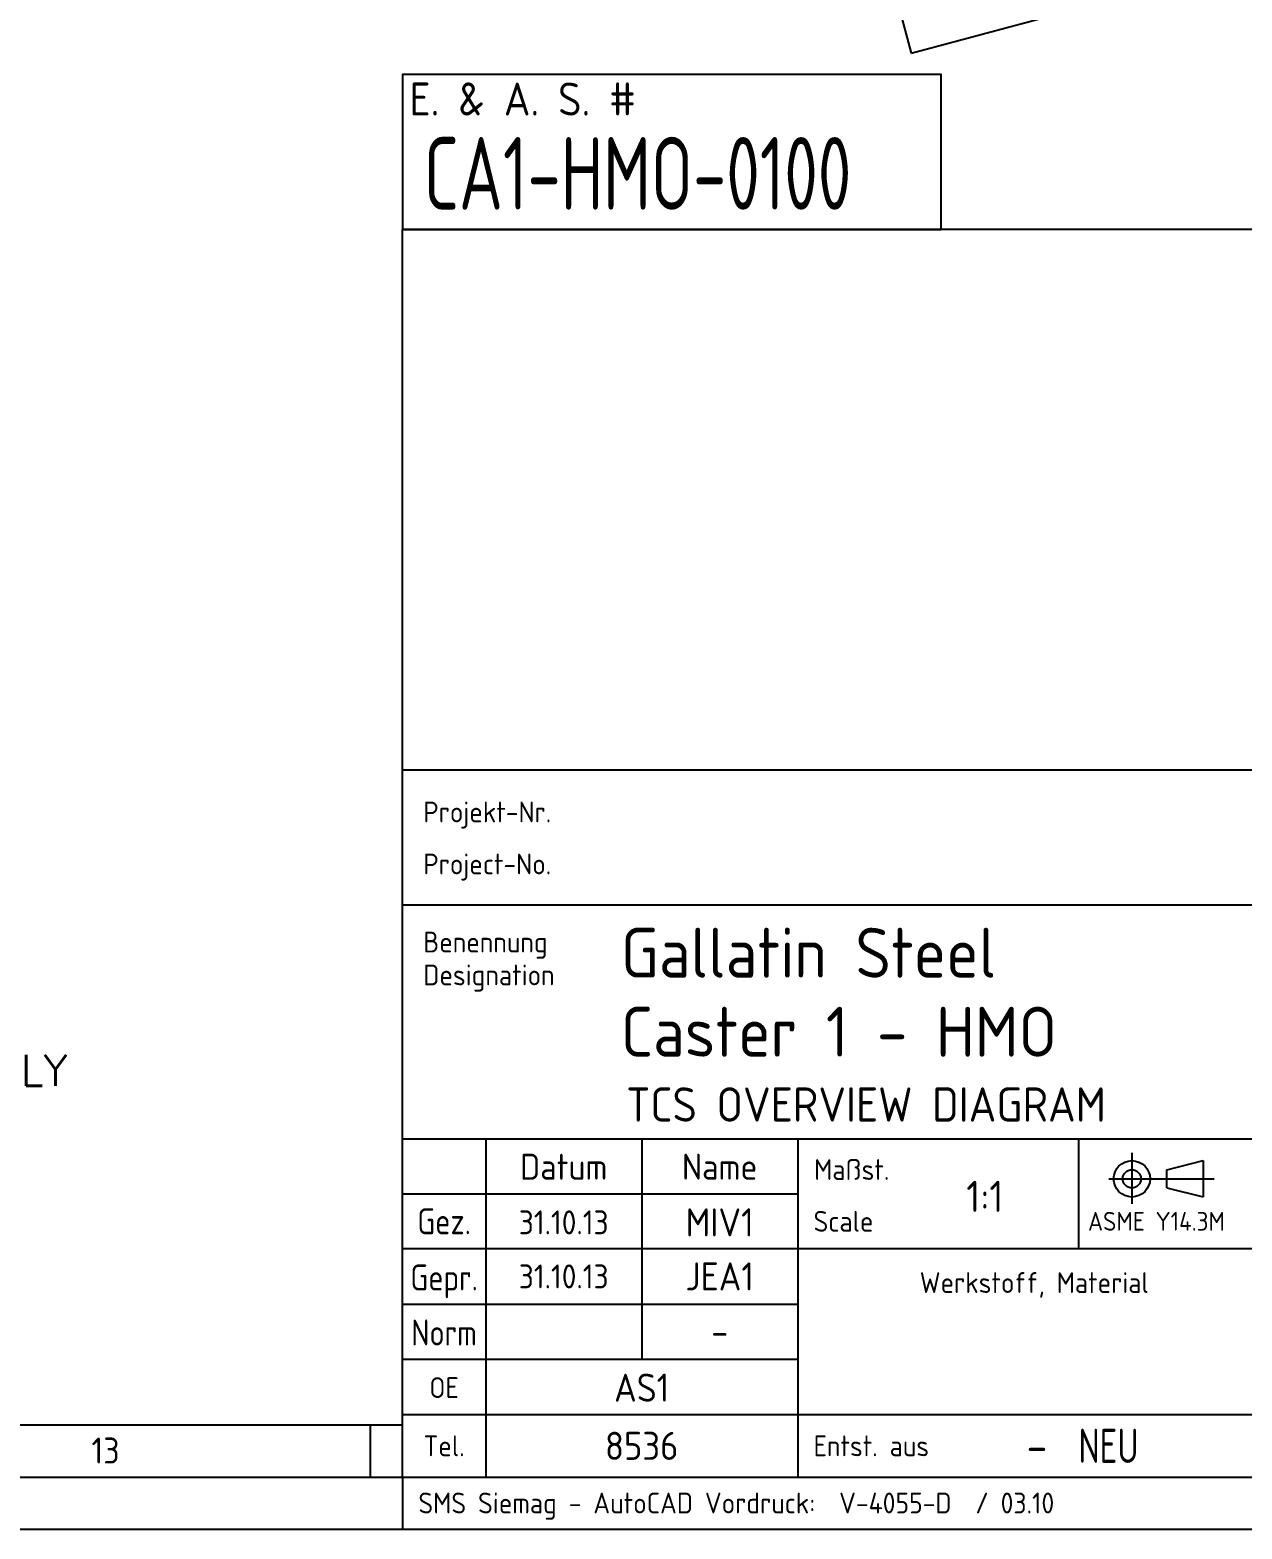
# Model space of a CAD drawing. Extents: x 0 to 34, y 0 to 22.
# Drawn here: x 25.11 to 29.7, y 0 to 5.68 of the extents above; entities that cross this region are included whole.
import ezdxf
from ezdxf.enums import TextEntityAlignment as Align

# ---------------------------------------------------------------- set-up
doc = ezdxf.new("R2010")
doc.units = 0
doc.header["$LTSCALE"] = 0.375
doc.header["$MEASUREMENT"] = 0
doc.layers.get('0').update_dxf_attribs({"color": 4})
for name, color, linetype in [('1', 4, 'Continuous'), ('6', 3, 'Continuous'), ('SMSTitle', 7, 'Continuous'), ('TEXT', 7, 'Continuous')]:
    doc.layers.add(name, color=color, linetype=linetype)
doc.layers.add('SMSTITLE_notplotable', color=1, linetype='Continuous', lineweight=25, plot=False)
doc.styles.add('ROMANS', font='ROMANS.shx')
doc.styles.get("Standard").update_dxf_attribs({"font": 'isocp.shx'})

# ---------------------------------------------------------------- blocks, each defined once
blk = doc.blocks.new('$easno')
at = {"layer": '1'}
blk.add_lwpolyline([(0, 0), (2.0397, 0), (2.0397, 0.5873), (0, 0.5873)], close=True, dxfattribs=at)
at = {"layer": '6'}
blk.add_text('E. & A. S. #', height=0.125, dxfattribs=at).set_placement((0.0259, 0.4321))
blk.add_attdef('EASNO', (0.0806, 0.0756), '', height=0.275, dxfattribs=at)
blk = doc.blocks.new('V-4055-D')
at = {"layer": 'SMSTitle', "color": 7}
for p, q in [((26.5197, 0.3937), (0.3937, 0.3937)), ((26.3984, 0.1988), (26.3984, 0.3937)), ((26.5197, 0.1969), (26.5197, 0)), ((0, 0), (34, 0))]:
    blk.add_line(p, q, dxfattribs=at)
at = {"layer": 'SMSTitle', "color": 4}
blk.add_line((0.1969, 0.1969), (33.8031, 0.1969), dxfattribs=at)
at = {"layer": 'SMSTitle', "color": 7}
for s, height, p in [('13', 0.09843, (25.3423, 0.248)), ('SMS Siemag - AutoCAD Vordruck:  V-4055-D  / 03.10', 0.07874, (26.5798, 0.0591))]:
    blk.add_text(s, height=height, dxfattribs=at).set_placement(p)
at = {"layer": 'SMSTitle', "color": 7, "linetype": 'Continuous', "flags": 2}
blk.add_attdef('SMSTITLE-INSERT', (33.6063, 0.1969), '', height=0.1378, dxfattribs=at)
blk = doc.blocks.new('smstitle')
at = {"layer": 'SMSTitle', "color": 4}
for p, q in [((-7.0866, 2.6772), (-7.0866, 4.7244)), ((0, 4.7244), (-7.0866, 4.7244)), ((0, 2.6772), (-7.0866, 2.6772)), ((-7.0866, 0), (-7.0866, 2.6772)), ((0, 2.1654), (-7.0866, 2.1654)), ((0, 1.2795), (-7.0866, 1.2795)), ((-5.5906, 1.2795), (-5.5906, 0)), ((-5.5906, 0.8661), (0, 0.8661)), ((-7.0866, 0.2362), (0, 0.2362))]:
    blk.add_line(p, q, dxfattribs=at)
at = {"layer": 'SMSTitle', "color": 7, "lineweight": 25}
for p, q in [((-6.7717, 1.2795), (-6.7717, 0)), ((-6.1811, 1.2795), (-6.1811, 0.4449)), ((-4.3254, 1.2279), (-4.3254, 1.035)), ((-4.1936, 1.1639), (-4.0558, 1.1983)), ((-4.0558, 1.1983), (-4.0558, 1.0606)), ((-4.1936, 1.095), (-4.1936, 1.1639)), ((-4.413, 1.1294), (-4.0134, 1.1294)), ((-4.1936, 1.095), (-4.0558, 1.0606)), ((-5.5906, 1.0709), (-7.0866, 1.0709)), ((-7.0866, 0.8661), (-5.5906, 0.8661)), ((-5.5906, 0.6535), (-7.0866, 0.6535)), ((-5.5906, 0.4449), (-7.0866, 0.4449))]:
    blk.add_line(p, q, dxfattribs=at)
at = {"layer": 'SMSTitle', "color": 7}
blk.add_line((-4.5276, 1.2795), (-4.5276, 0.8661), dxfattribs=at)
at = {"layer": 'SMSTitle', "color": 7, "lineweight": 25}
for radius in [0.0689, 0.0344]:
    blk.add_circle((-4.3254, 1.1294), radius, dxfattribs=at)
at = {"layer": 'SMSTITLE_notplotable', "color": 1}
blk.add_lwpolyline([(-5.1604, 5.3924), (-1.0533, 6.4929), (-1.2143, 7.0937), (-5.3214, 5.9932)], close=True, dxfattribs=at)
at = {"layer": 'SMSTitle', "color": 7, "lineweight": 25}
for s, height, p in [('Projekt-Nr.', 0.07874, (-7.0079, 2.4794)), ('Project-No.', 0.07874, (-7.0079, 2.2825)), ('Benennung', 0.07874, (-7.0079, 1.9867)), ('Designation', 0.07874, (-7.0079, 1.8622)), ('Maßst.', 0.07874, (-5.5283, 1.1252)), ('Scale', 0.07874, (-5.5304, 0.9291)), ('ASME Y14.3M', 0.070866, (-4.4916, 0.9331)), ('Werkstoff, Material', 0.07874, (-5.1286, 0.697)), ('Entst. aus', 0.07874, (-5.5304, 0.0787))]:
    blk.add_text(s, height=height, dxfattribs=at).set_placement(p)
for s, height, p in [('Datum', 0.09843, (-6.4764, 1.1752)), ('Name', 0.09843, (-5.8858, 1.1752)), ('OE', 0.07874, (-6.9291, 0.3386)), ('Tel.', 0.07874, (-6.9291, 0.1181))]:
    blk.add_text(s, height=height, dxfattribs=at).set_placement(p, align=Align.MIDDLE_CENTER)
at = {"layer": 'SMSTitle', "color": 7, "lineweight": 25, "width": 0.9}
for s, p in [('Gez.', (-6.9291, 0.9685)), ('Gepr.', (-6.9291, 0.7559)), ('Norm', (-6.9291, 0.5472))]:
    blk.add_text(s, height=0.09843, dxfattribs=at).set_placement(p, align=Align.MIDDLE_CENTER)
at = {"layer": 'SMSTitle', "color": 7, "lineweight": 25, "flags": 1}
for tag, p in [('RCODE', (-6.8898, 3.937)), ('EUSER', (-6.8898, 3.7795)), ('ME', (-6.8898, 3.622)), ('MOD_DESCRIPTION', (-6.8898, 3.4646)), ('TART', (-6.8898, 3.3071)), ('ZTUEV', (-6.8898, 3.1496)), ('DTYPE', (-6.8898, 2.9921)), ('DSORT', (-6.8898, 2.8346))]:
    blk.add_attdef(tag, p, '', height=0.1063, dxfattribs=at)
at = {"layer": 'SMSTitle', "color": 3}
for tag, p in [('BENEND', (-6.2598, 1.8346)), ('BENEN2', (-6.2598, 1.5354))]:
    blk.add_attdef(tag, text='', height=0.189, dxfattribs=at).set_placement(p, align=Align.BOTTOM_LEFT)
at = {"layer": 'SMSTitle', "color": 2, "lineweight": 35}
blk.add_attdef('BENENG', text='', height=0.1299, dxfattribs=at).set_placement((-6.2402, 1.3071), align=Align.BOTTOM_LEFT)
at = {"layer": 'SMSTitle', "color": 7, "lineweight": 35}
for tag, height, p in [('MASSTB', 0.1181, (-4.8819, 1.063)), ('WERKST', 0.1378, (-4.6654, 0.4528)), ('GEWICH', 0.1378, (-3.1693, 0.4528))]:
    blk.add_attdef(tag, text='', height=height, dxfattribs=at).set_placement(p, align=Align.MIDDLE_CENTER)
at = {"layer": 'SMSTitle', "color": 7, "lineweight": 25}
for tag, height, p in [('GEZDAT', 0.0906, (-6.4764, 0.9646)), ('GEZNAM', 0.1063, (-5.8858, 0.9646)), ('GPRDAT', 0.0906, (-6.4764, 0.7598)), ('GPRNAM', 0.1063, (-5.8858, 0.7598)), ('NORDAT', 0.0906, (-6.4764, 0.5512)), ('NORNAM', 0.1063, (-5.8858, 0.5512)), ('GEZABT', 0.1063, (-6.1811, 0.3386)), ('GEZTEL', 0.1063, (-6.1811, 0.1181)), ('BLATNR', 0.1299, (-1.437, 0.1181)), ('BLATVN', 0.1299, (-0.5906, 0.1181))]:
    blk.add_attdef(tag, text='', height=height, dxfattribs=at).set_placement(p, align=Align.MIDDLE_CENTER)
at = {"layer": 'SMSTitle', "color": 7}
for tag, height, p in [('ZNGNUM', 0.2756, (-1.1417, 0.4331)), ('FORMAT', 0.1969, (-2.126, 0.4331)), ('AINDEX', 0.1969, (-0.1575, 0.4331))]:
    blk.add_attdef(tag, text='', height=height, dxfattribs=at).set_placement(p, align=Align.MIDDLE_CENTER)
at = {"layer": 'SMSTitle', "color": 7, "lineweight": 25}
blk.add_attdef('ENTAUK', text='', height=0.1299, dxfattribs=at).set_placement((-4.7244, 0.1181), align=Align.MIDDLE_LEFT)
at = {"layer": 'SMSTitle', "color": 7, "lineweight": 25, "width": 0.8}
blk.add_attdef('ENTAUS', text='', height=0.1299, dxfattribs=at).set_placement((-4.5276, 0.1181), align=Align.MIDDLE_LEFT)

msp = doc.modelspace()

# ---------------------------------------------------------------- block references
msp.add_blockref('V-4055-D', (0, 0))
ref = msp.add_blockref('smstitle', (33.6063, 0.1969))
ref.add_attrib('NORNAM', '-', dxfattribs={"layer": 'SMSTitle', "color": 7, "lineweight": 25, "height": 0.1063}).set_placement((27.7205, 0.748), align=Align.MIDDLE_CENTER)
ref.add_attrib('GPRNAM', 'JEA1', dxfattribs={"layer": 'SMSTitle', "color": 7, "lineweight": 25, "height": 0.1063}).set_placement((27.7205, 0.9567), align=Align.MIDDLE_CENTER)
ref.add_attrib('GEZNAM', 'MIV1', dxfattribs={"layer": 'SMSTitle', "color": 7, "lineweight": 25, "height": 0.1063}).set_placement((27.7205, 1.1614), align=Align.MIDDLE_CENTER)
ref.add_attrib('BENENG', 'TCS OVERVIEW DIAGRAM', dxfattribs={"layer": 'SMSTitle', "color": 2, "lineweight": 35, "height": 0.129921}).set_placement((27.3661, 1.5039), align=Align.BOTTOM_LEFT)
ref.add_attrib('BENEN2', 'Caster 1 - HMO', dxfattribs={"layer": 'SMSTitle', "color": 3, "height": 0.188976}).set_placement((27.3465, 1.7323), align=Align.BOTTOM_LEFT)
ref.add_attrib('BENEND', 'Gallatin Steel', dxfattribs={"layer": 'SMSTitle', "color": 3, "height": 0.188976}).set_placement((27.3465, 2.0315), align=Align.BOTTOM_LEFT)
ref.add_attrib('GEZTEL', '8536', dxfattribs={"layer": 'SMSTitle', "color": 7, "lineweight": 25, "height": 0.1063}).set_placement((27.4252, 0.315), align=Align.MIDDLE_CENTER)
ref.add_attrib('GEZABT', 'AS1', dxfattribs={"layer": 'SMSTitle', "color": 7, "lineweight": 25, "height": 0.1063}).set_placement((27.4252, 0.5354), align=Align.MIDDLE_CENTER)
ref.add_attrib('GPRDAT', '31.10.13', dxfattribs={"layer": 'SMSTitle', "color": 7, "lineweight": 25, "height": 0.09055}).set_placement((27.1299, 0.9567), align=Align.MIDDLE_CENTER)
ref.add_attrib('GEZDAT', '31.10.13', dxfattribs={"layer": 'SMSTitle', "color": 7, "lineweight": 25, "height": 0.09055}).set_placement((27.1299, 1.1614), align=Align.MIDDLE_CENTER)
ref.add_attrib('ENTAUK', '-', dxfattribs={"layer": 'SMSTitle', "color": 7, "lineweight": 25, "height": 0.1299}).set_placement((28.8819, 0.315), align=Align.MIDDLE_LEFT)
ref.add_attrib('ENTAUS', 'NEU', dxfattribs={"layer": 'SMSTitle', "color": 7, "lineweight": 25, "height": 0.12992, "width": 0.8}).set_placement((29.0787, 0.315), align=Align.MIDDLE_LEFT)
ref.add_attrib('MASSTB', '1:1', dxfattribs={"layer": 'SMSTitle', "color": 7, "lineweight": 35, "height": 0.11811}).set_placement((28.7244, 1.2598), align=Align.MIDDLE_CENTER)
at = {"lineweight": -3}
ref = msp.add_blockref('$easno', (26.5197, 4.9213), dxfattribs=dict(at, xscale=0.999998000000005, yscale=0.999998000000005, zscale=0.999998000000005))
ref.add_attrib('EASNO', 'CA1-HMO-0100', (26.6003, 4.9969), dxfattribs={"layer": '6', "height": 0.274999, "width": 0.75})

# ---------------------------------------------------------------- texts
at = {"layer": 'TEXT', "style": 'ROMANS'}
msp.add_text('120VAC SUPPLY', height=0.117475, dxfattribs=at).set_placement((25.2511, 1.7374, -0.3283), align=Align.MIDDLE_RIGHT)

doc.saveas('drawing.dxf')
